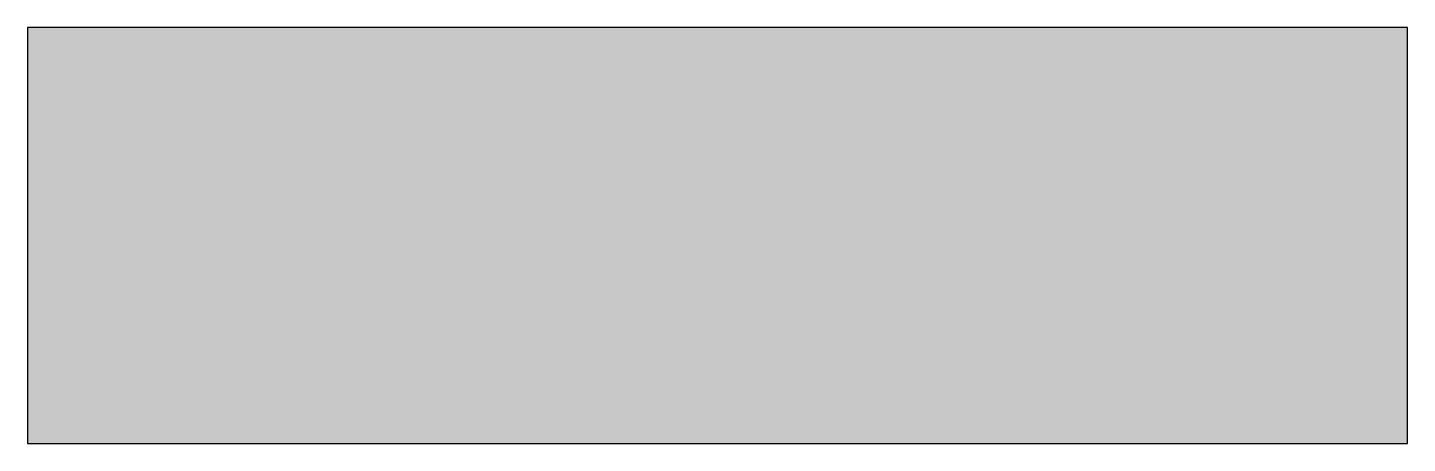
# Model space of a CAD drawing. Header units: inches. Extents: x 0 to 6.8, y 1.1 to 3.15.
import ezdxf

# ---------------------------------------------------------------- set-up
doc = ezdxf.new("R2010")
doc.units = ezdxf.units.IN
doc.layers.add('hrany', color=92, linetype='Continuous')

msp = doc.modelspace()

# ---------------------------------------------------------------- hatches: boundary and pattern name
at = {"layer": 'hrany', "lineweight": -3}
h = msp.add_hatch(color=256, dxfattribs=at)
h.dxf.hatch_style = 1
h.paths.add_polyline_path([(0, 1.1), (6.8, 1.1), (6.8, 3.15), (0, 3.15)])

# ---------------------------------------------------------------- linework, layer by layer
msp.add_lwpolyline([(0, 1.1), (6.8, 1.1), (6.8, 3.15), (0, 3.15)], close=True, dxfattribs=at)

doc.saveas('drawing.dxf')
